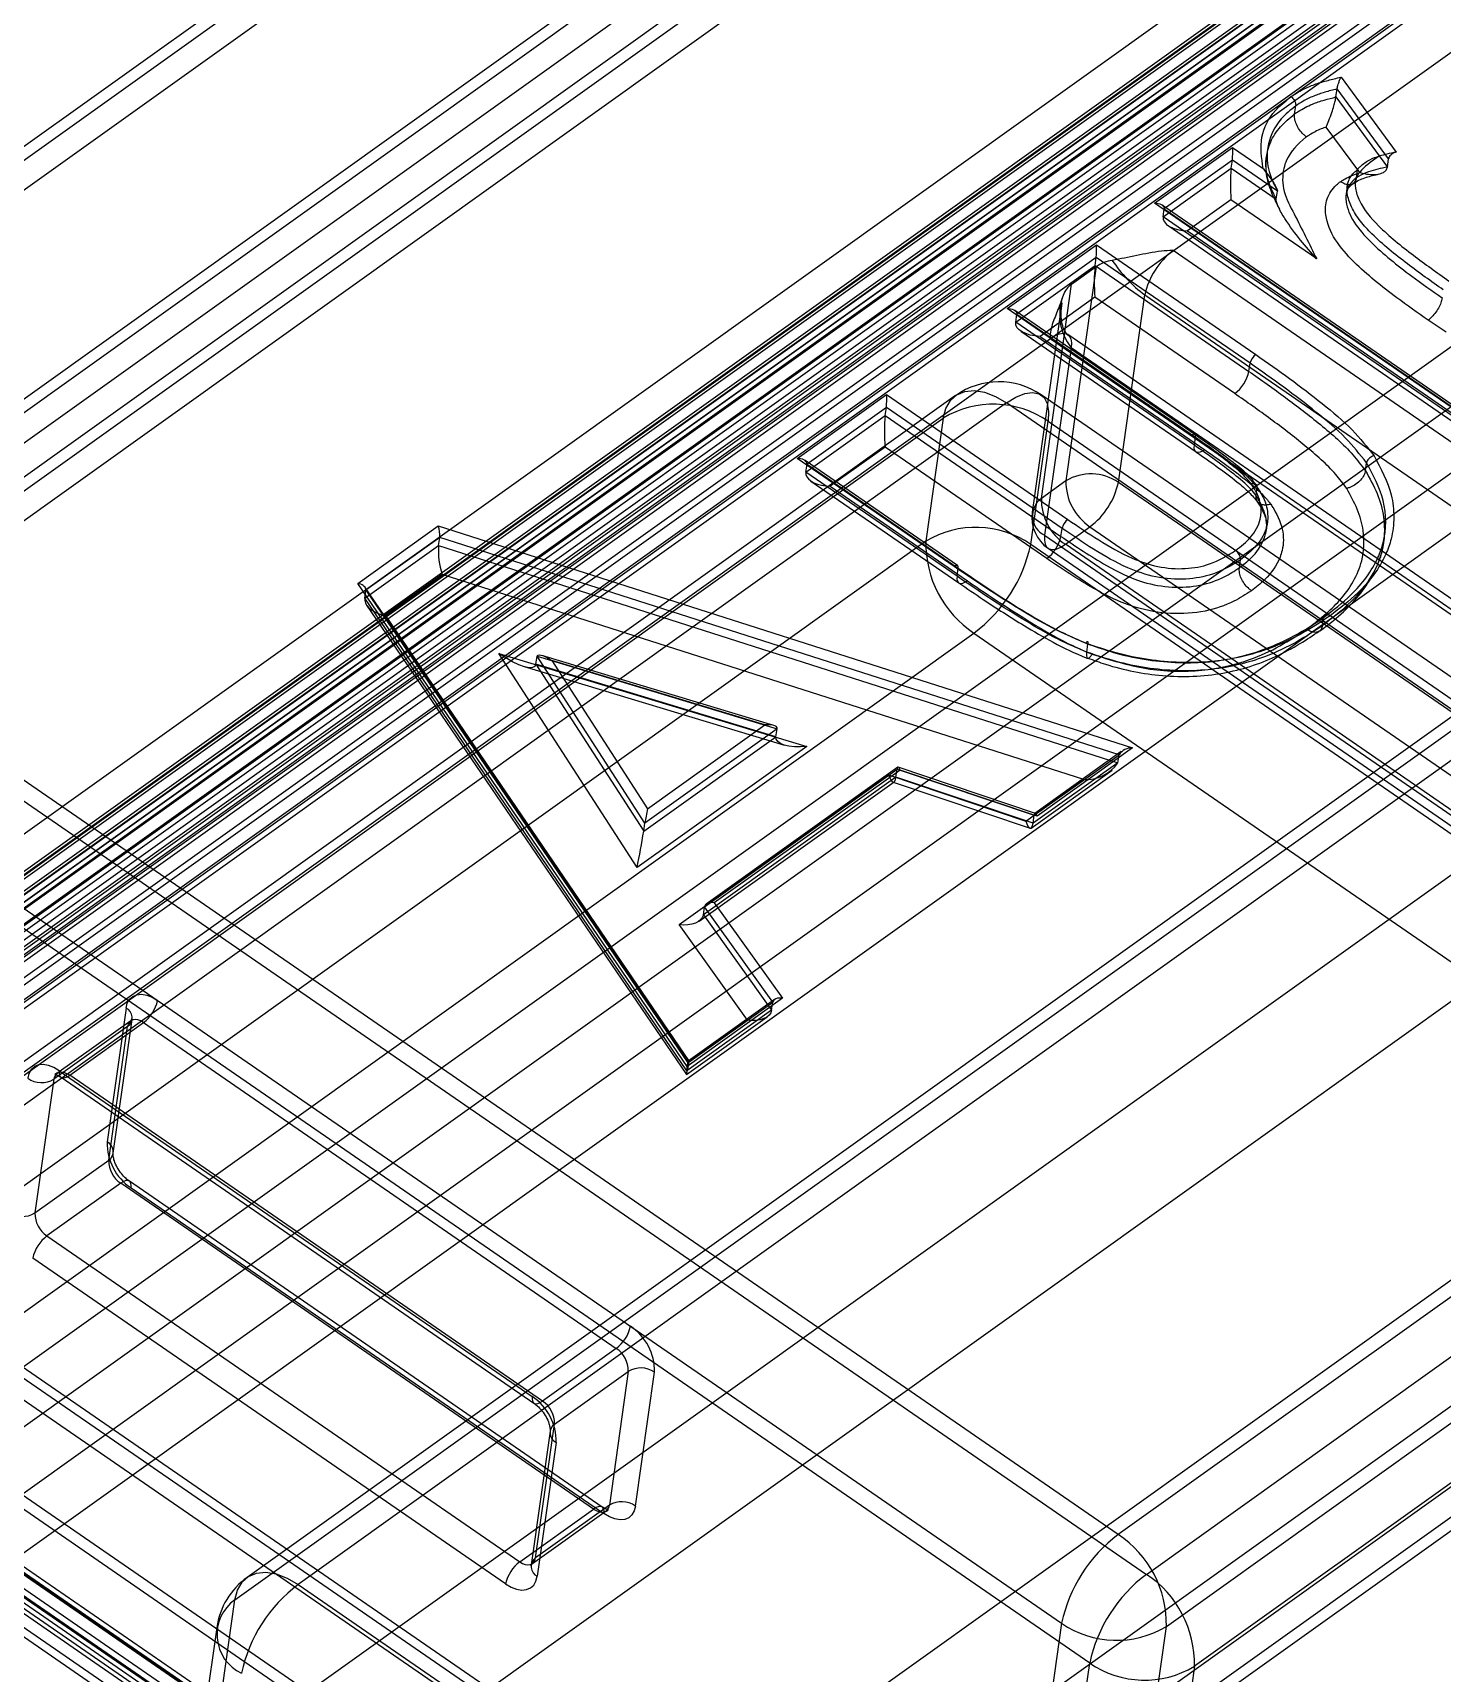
# Model space of a CAD drawing. Header units: inches. Extents: x -1.33 to 1.18, y -0.89 to 1.54.
# Drawn here: x -0.949 to -0.206, y -0.167 to 0.698 of the extents above; entities that cross this region are included whole.
import ezdxf

# ---------------------------------------------------------------- set-up
doc = ezdxf.new("R2010")
doc.units = ezdxf.units.IN
doc.header["$MEASUREMENT"] = 0

msp = doc.modelspace()

# ---------------------------------------------------------------- linework, layer by layer
at = {"color": 7, "linetype": 'Continuous', "lineweight": 25}
for p, q in [((0.29364, 1.52978), (-1.2105, 0.45501)), ((0.32052, 1.526), (-1.18362, 0.45123)), ((-1.21697, 0.4432), (0.28717, 1.51797)), ((0.29248, 1.3958), (-1.10792, 0.39515)), ((-1.08104, 0.39136), (0.31937, 1.39201)), ((0.28602, 1.38398), (-1.11439, 0.38333)), ((0.2959, 1.35705), (-1.07857, 0.37493)), ((0.32278, 1.35326), (-1.05169, 0.37114)), ((-1.08504, 0.36311), (0.28944, 1.34523)), ((0.23125, 1.12251), (-1.27289, 0.04774)), ((0.25748, 1.11926), (-1.11699, 0.13714)), ((0.25293, 1.10782), (-1.21499, 0.05905)), ((-1.2166, 0.0561), (0.25132, 1.10487)), ((0.25965, 1.10687), (-1.20827, 0.0581)), ((-1.19816, 0.05297), (0.26716, 1.09988)), ((-1.15433, 0.10086), (0.24607, 1.10151)), ((0.24146, 1.09372), (-1.2887, 0.00048)), ((0.2549, 1.09182), (-1.27526, -0.00142)), ((-1.29193, -0.00543), (0.23823, 1.08781)), ((0.21183, 1.08713), (-1.18858, 0.08648)), ((0.21345, 1.09009), (-1.18696, 0.08944)), ((-1.18173, 0.08936), (0.21868, 1.09001)), ((-1.1608, 0.08905), (0.23961, 1.08969)), ((0.24057, 1.07777), (-1.25061, 0.01226)), ((-1.2415, 0.00923), (0.24968, 1.07473)), ((-1.23988, 0.01218), (0.25129, 1.07769)), ((0.25405, 1.07387), (-1.17237, 0.05475)), ((-1.23827, 0.01677), (0.22965, 1.06554)), ((0.24632, 1.06956), (-1.2216, 0.02079)), ((0.26215, 1.06867), (-1.15908, 0.05326)), ((0.27559, 1.06678), (-1.14564, 0.05136)), ((-1.09164, 0.08867), (0.28284, 1.07079)), ((-1.22483, 0.01488), (0.24309, 1.06365)), ((-1.16232, 0.04735), (0.25892, 1.06276)), ((0.25692, 1.04864), (-1.16431, 0.03322)), ((-1.15164, 0.00899), (0.2696, 1.02441)), ((-0.36178, -0.11485), (1.14236, 0.95992)), ((1.16771, 0.91146), (-0.33643, -0.16331)), ((1.0238, 0.9068), (-0.37661, -0.09385)), ((-0.35125, -0.14231), (1.04916, 0.85834)), ((0.20028, 0.81946), (-1.32988, -0.27378)), ((-1.21132, -0.22066), (0.2151, 0.79846)), ((-1.29156, -0.31298), (0.21267, 0.76173)), ((0.22749, 0.74073), (-1.173, -0.25986)), ((-0.25911, 0.67497), (-0.23, 0.63538)), ((-0.2618, 0.66448), (-0.2612, 0.66871)), ((-0.23403, 0.63176), (-0.2612, 0.66871)), ((-0.28362, 0.65556), (-0.28303, 0.6598)), ((-0.2618, 0.66448), (-0.23463, 0.62752)), ((-0.24919, 0.62458), (-0.26687, 0.64863)), ((-0.35747, 0.60851), (-0.31638, 0.63787)), ((-0.31638, 0.63787), (-0.30014, 0.62669)), ((-0.2978, 0.63748), (-0.2984, 0.63324)), ((-0.23463, 0.62752), (-0.23403, 0.63176)), ((-0.35294, 0.60128), (-0.31703, 0.62694)), ((-0.31643, 0.63117), (-0.35234, 0.60552)), ((-0.31703, 0.62694), (-0.31643, 0.63117)), ((-0.31703, 0.62694), (-0.29327, 0.61057)), ((-0.29268, 0.61481), (-0.31643, 0.63117)), ((-0.25098, 0.62186), (-0.25038, 0.62609)), ((-0.24777, 0.62891), (-0.24797, 0.62874)), ((-0.29327, 0.61057), (-0.29268, 0.61481)), ((-0.25585, 0.61753), (-0.25645, 0.61329)), ((-0.15856, 0.4715), (-0.35747, 0.60851)), ((-0.15896, 0.47346), (-0.3534, 0.60739)), ((-0.31718, 0.61019), (-0.34012, 0.5938)), ((-0.27193, 0.57902), (-0.31718, 0.61019)), ((-0.35294, 0.60128), (-0.35234, 0.60552)), ((-0.1599, 0.46831), (-0.35294, 0.60128)), ((-0.35234, 0.60552), (-0.1593, 0.47255)), ((-0.35029, 0.5966), (-0.16075, 0.46605)), ((-0.34012, 0.5938), (-0.16175, 0.47094)), ((0.14932, 0.58772), (-0.83621, -0.11641)), ((0.1762, 0.58393), (-0.80933, -0.12019)), ((-0.43527, 0.55292), (-0.38819, 0.58656)), ((-0.38825, 0.57986), (-0.43014, 0.54993)), ((-0.38885, 0.57562), (-0.38825, 0.57986)), ((-0.30713, 0.52398), (-0.38825, 0.57986)), ((-0.38819, 0.58656), (-0.30413, 0.52866)), ((0.38023, 0.082), (-0.34765, 0.58341)), ((-0.84267, -0.12822), (0.14286, 0.5759)), ((-0.43074, 0.54569), (-0.38885, 0.57562)), ((-0.38826, 0.57499), (-0.40424, 0.462)), ((-0.40123, 0.56572), (-0.38826, 0.57499)), ((-0.38885, 0.57562), (-0.30773, 0.51975)), ((-0.41721, 0.45273), (-0.40123, 0.56572)), ((-0.40639, 0.55593), (-0.42202, 0.44538)), ((-0.38899, 0.55887), (-0.41792, 0.5382)), ((-0.31521, 0.50805), (-0.38899, 0.55887)), ((-0.3766, 0.46115), (-0.36262, 0.56002)), ((-0.36262, 0.56002), (0.36526, 0.05861)), ((-0.33809, 0.48598), (-0.43527, 0.55292)), ((-0.33626, 0.4864), (-0.4312, 0.5518)), ((-0.43074, 0.54569), (-0.43014, 0.54993)), ((-0.3365, 0.48077), (-0.43074, 0.54569)), ((-0.43014, 0.54993), (-0.3359, 0.48501)), ((-0.20359, 0.54035), (-0.21316, 0.54674)), ((-0.42809, 0.54101), (-0.33559, 0.47729)), ((-0.41792, 0.5382), (-0.33098, 0.47832)), ((-0.41249, 0.53708), (0.31539, 0.03567)), ((0.32456, 0.03776), (-0.40332, 0.53917)), ((-0.40152, 0.53222), (-0.4155, 0.43336)), ((0.32636, 0.03082), (-0.40152, 0.53222)), ((-0.30773, 0.51975), (-0.30713, 0.52398)), ((-0.46249, 0.50692), (-1.16273, 0.00662)), ((-0.43561, 0.50313), (-1.13585, 0.00284)), ((-0.54599, 0.47381), (-0.49891, 0.50745)), ((-0.49891, 0.50745), (-0.40332, 0.4416)), ((0.01345, 0.1938), (-0.43561, 0.50313)), ((0.03179, 0.19797), (-0.41727, 0.50731)), ((-1.16919, -0.00519), (-0.46895, 0.4951)), ((-0.54146, 0.46658), (-0.49957, 0.49651)), ((-0.49897, 0.50075), (-0.54086, 0.47081)), ((-0.49957, 0.49651), (-0.49897, 0.50075)), ((-0.49957, 0.49651), (-0.40691, 0.43269)), ((-0.40631, 0.43693), (-0.49897, 0.50075)), ((-0.46895, 0.4951), (-0.47814, 0.43013)), ((-0.42285, 0.42845), (-0.41367, 0.49341)), ((-0.41367, 0.49341), (0.03539, 0.18408)), ((0.13087, 0.49116), (-0.85466, -0.21296)), ((-0.3365, 0.48077), (-0.3359, 0.48501)), ((-0.49971, 0.47976), (-0.52864, 0.45909)), ((-0.41439, 0.42099), (-0.49971, 0.47976)), ((-0.46329, 0.41685), (-0.54599, 0.47381)), ((-0.46146, 0.41727), (-0.54192, 0.47269)), ((-0.54146, 0.46658), (-0.54086, 0.47081)), ((-0.54086, 0.47081), (-0.46111, 0.41589)), ((-0.24624, 0.46729), (-0.24564, 0.47153)), ((-0.46171, 0.41165), (-0.54146, 0.46658)), ((-0.53881, 0.4619), (-0.46082, 0.40818)), ((-0.52864, 0.45909), (-0.45627, 0.40925)), ((-0.40424, 0.462), (-0.41721, 0.45273)), ((0.35128, -0.04025), (-0.3766, 0.46115)), ((-0.30379, 0.4598), (-0.30413, 0.46022)), ((-1.18362, 0.45123), (-0.36178, -0.11485)), ((-0.30389, 0.45424), (-0.30329, 0.45848)), ((-0.8293, -0.26143), (0.15623, 0.44269)), ((-0.7779, 0.40791), (-0.73545, 0.43823)), ((-0.73545, 0.43823), (-0.36907, 0.32109)), ((-0.4155, 0.43336), (0.31238, -0.06805)), ((-0.40691, 0.43269), (-0.40631, 0.43693)), ((-0.40453, 0.4285), (-0.39156, 0.43777)), ((-0.39156, 0.43777), (0.33632, -0.06364)), ((-0.29856, 0.43575), (-0.29796, 0.43998)), ((-0.2366, 0.42983), (-0.23601, 0.43406)), ((-0.47814, 0.43013), (-1.17838, -0.07016)), ((-0.77421, 0.40007), (-0.73526, 0.4279)), ((-0.73467, 0.43214), (-0.77361, 0.40431)), ((-0.73526, 0.4279), (-0.73467, 0.43214)), ((-0.73526, 0.4279), (-0.37684, 0.3133)), ((-0.37624, 0.31754), (-0.73467, 0.43214)), ((0.0262, 0.11911), (-0.42285, 0.42845)), ((-0.4137, 0.42641), (0.31418, -0.07499)), ((0.32335, -0.07291), (-0.40453, 0.4285)), ((-0.46171, 0.41165), (-0.46111, 0.41589)), ((-0.31275, 0.41613), (-0.31215, 0.42036)), ((-0.60417, 0.15309), (-0.7779, 0.40791)), ((-0.7333, 0.41266), (-0.7635, 0.39108)), ((-0.39479, 0.30442), (-0.7333, 0.41266)), ((-0.39171, -0.16163), (-1.21355, 0.40445)), ((-0.77421, 0.40007), (-0.77361, 0.40431)), ((-0.60426, 0.1508), (-0.77421, 0.40007)), ((-0.60358, 0.15581), (-0.77401, 0.40579)), ((-0.77361, 0.40431), (-0.60366, 0.15504)), ((-0.37661, -0.09385), (-1.08104, 0.39136)), ((-0.77321, 0.39638), (-0.60446, 0.14887)), ((-0.7635, 0.39108), (-0.60299, 0.15566)), ((-0.26887, 0.3857), (-0.26827, 0.38994)), ((-1.15303, -0.11863), (-0.45278, 0.38167)), ((-0.45278, 0.38167), (-0.00373, 0.07233)), ((-0.39327, 0.37166), (-0.39268, 0.3759)), ((-0.63054, 0.25796), (-0.70341, 0.37091)), ((-0.70341, 0.37091), (-0.54103, 0.32191)), ((-0.69018, 0.364), (-0.55275, 0.32253)), ((-0.68386, 0.3652), (-0.68326, 0.36944)), ((-0.68386, 0.3652), (-0.62703, 0.27711)), ((-0.55723, 0.32699), (-0.68386, 0.3652)), ((-0.62643, 0.28135), (-0.68326, 0.36944)), ((-0.68326, 0.36944), (-0.55663, 0.33122)), ((-0.55842, 0.33301), (-0.68073, 0.36991)), ((-0.67544, 0.36715), (-0.62503, 0.28901)), ((-0.56311, 0.33325), (-0.67544, 0.36715)), ((-1.11097, 0.34458), (-0.40654, -0.14063)), ((-0.55663, 0.33122), (-0.62643, 0.28135)), ((-0.62503, 0.28901), (-0.56311, 0.33325)), ((-0.55723, 0.32699), (-0.55663, 0.33122)), ((-0.54103, 0.32191), (-0.63054, 0.25796)), ((-0.62703, 0.27711), (-0.55723, 0.32699)), ((-0.36907, 0.32109), (-0.41945, 0.28509)), ((-0.37684, 0.3133), (-0.42159, 0.28133)), ((-0.42099, 0.28556), (-0.37624, 0.31754)), ((-0.37503, 0.31913), (-0.42061, 0.28656)), ((-0.37684, 0.3133), (-0.37624, 0.31754)), ((-0.60832, 0.22789), (-0.49778, 0.30688)), ((-0.5978, 0.22966), (-0.49487, 0.30321)), ((-0.49392, 0.30569), (-0.59552, 0.23309)), ((-0.59492, 0.23733), (-0.49332, 0.30993)), ((-0.49294, 0.31092), (-0.594, 0.2387)), ((-0.49177, 0.30945), (-0.58979, 0.23941)), ((-0.49778, 0.30688), (-0.42545, 0.28252)), ((-0.49548, 0.30312), (-0.42315, 0.27876)), ((-0.49392, 0.30569), (-0.49332, 0.30993)), ((-0.42159, 0.28133), (-0.49392, 0.30569)), ((-0.49332, 0.30993), (-0.42099, 0.28556)), ((-0.42036, 0.28659), (-0.49269, 0.31095)), ((-0.41945, 0.28509), (-0.49177, 0.30945)), ((-0.42545, 0.28252), (-0.39479, 0.30442)), ((-0.42254, 0.27885), (-0.37989, 0.30932)), ((-0.42159, 0.28133), (-0.42099, 0.28556)), ((-0.62703, 0.27711), (-0.62643, 0.28135)), ((-0.59552, 0.23309), (-0.59492, 0.23733)), ((-0.55892, 0.18701), (-0.59492, 0.23733)), ((-0.58979, 0.23941), (-0.55379, 0.18909)), ((-0.57233, 0.17757), (-0.60832, 0.22789)), ((-0.59552, 0.23309), (-0.55952, 0.18277)), ((-0.68679, -0.3065), (0.01345, 0.1938)), ((-0.90017, 0.18389), (-0.91016, 0.11327)), ((-0.55952, 0.18277), (-0.60426, 0.1508)), ((-0.55379, 0.18909), (-0.60417, 0.15309)), ((-0.60366, 0.15504), (-0.55892, 0.18701)), ((-0.558, 0.18838), (-0.60359, 0.15581)), ((-0.55952, 0.18277), (-0.55892, 0.18701)), ((-0.89931, 0.1742), (-0.93822, 0.1464)), ((-0.8977, 0.17715), (-0.9366, 0.14936)), ((-0.92988, 0.14841), (-0.89098, 0.17621)), ((-0.9093, 0.10358), (-0.89931, 0.1742)), ((-0.90689, 0.10726), (-0.89691, 0.17788)), ((-0.89098, 0.17621), (-0.64149, 0.00436)), ((-0.60445, 0.14887), (-0.5618, 0.17934)), ((-0.60299, 0.15566), (-0.57233, 0.17757)), ((-0.93536, 0.15084), (-0.68588, -0.02101)), ((-0.93446, 0.14737), (-0.68498, -0.02448)), ((-0.68039, -0.02343), (-0.92988, 0.14841)), ((-0.60426, 0.1508), (-0.60366, 0.15504)), ((-0.93822, 0.1464), (-0.9482, 0.07579)), ((0.03881, 0.14533), (-0.66144, -0.35497)), ((-1.11358, 0.09839), (-0.43849, -0.3666)), ((-0.9482, 0.07579), (-0.9093, 0.10358)), ((-0.41656, -0.37632), (-1.09164, 0.08867)), ((-0.90296, 0.09147), (-0.94186, 0.06367)), ((-0.65348, -0.08038), (-0.90296, 0.09147)), ((-0.64889, -0.07934), (-0.89838, 0.09251)), ((-0.89748, 0.08904), (-0.64799, -0.08281)), ((-1.10997, 0.0845), (-0.43489, -0.38049)), ((-0.67063, -0.41993), (0.02962, 0.08036)), ((-0.00373, 0.07233), (-0.70397, -0.42796)), ((-0.44648, -0.4231), (-1.15092, 0.06211)), ((-0.94186, 0.06367), (-0.69238, -0.10818)), ((-0.67709, -0.43175), (0.02315, 0.06855)), ((-0.42039, -0.48281), (-1.19816, 0.05297)), ((-0.69986, -0.11987), (-0.94934, 0.05198)), ((-1.20741, 0.04842), (-0.4267, -0.48938)), ((-1.14564, 0.05136), (-0.41776, -0.45005)), ((-0.43418, -0.50108), (-1.21489, 0.03672)), ((-0.43256, -0.47022), (-1.17682, 0.04247)), ((-1.17067, 0.03537), (-0.43692, -0.47008)), ((-0.43273, -0.47343), (-1.16061, 0.02797)), ((-0.47115, -0.4656), (-1.17558, 0.01961)), ((-1.18174, 0.00899), (-0.47731, -0.47622)), ((-1.16261, 0.01385), (-0.43473, -0.48756)), ((-0.42375, -0.49242), (-1.15164, 0.00899)), ((-1.16081, 0.0069), (-0.43292, -0.4945)), ((-1.13585, 0.00284), (-0.68679, -0.3065)), ((-0.64149, 0.00436), (-0.68039, -0.02343)), ((-0.67405, -0.03555), (-0.63515, -0.00775)), ((-0.63515, -0.00775), (-0.64514, -0.07837)), ((-0.63132, -0.07879), (-0.62133, -0.00818)), ((-0.67646, -0.03923), (-0.68645, -0.10984)), ((-0.68404, -0.10617), (-0.67405, -0.03555)), ((-0.6732, -0.04524), (-0.68319, -0.11585)), ((-0.69238, -0.10818), (-0.65348, -0.08038)), ((-0.68566, -0.10912), (-0.64676, -0.08133)), ((-0.64514, -0.07837), (-0.68404, -0.10617)), ((-0.80933, -0.12019), (-0.28103, -0.48412)), ((-0.85466, -0.21296), (-0.84267, -0.12822)), ((-0.8523, -0.14293), (-0.86429, -0.22767)), ((-0.40654, -0.14063), (-0.44648, -0.4231)), ((-0.3912, -0.42478), (-0.35125, -0.14231)), ((-0.44764, -0.55709), (-0.39171, -0.16163)), ((-0.33643, -0.16331), (-0.39235, -0.55877))]:
    msp.add_line(p, q, dxfattribs=at)
at = {"color": 7, "linetype": 'Continuous', "lineweight": 25, "flags": 128}
for points in [[(-0.35747, 0.60851), (-0.35652, 0.60844), (-0.35561, 0.60828), (-0.35476, 0.60805), (-0.35401, 0.60774), (-0.35338, 0.60737), (-0.35288, 0.60695), (-0.35254, 0.60649), (-0.35236, 0.60601), (-0.35234, 0.60552)], [(-0.35294, 0.60128), (-0.35287, 0.59989), (-0.35227, 0.59855), (-0.35117, 0.59729), (-0.3496, 0.59616), (-0.34763, 0.59522), (-0.34533, 0.5945), (-0.3428, 0.59401), (-0.34012, 0.5938)], [(-0.43527, 0.55292), (-0.43432, 0.55285), (-0.43341, 0.55269), (-0.43256, 0.55246), (-0.43181, 0.55215), (-0.43118, 0.55178), (-0.43068, 0.55136), (-0.43034, 0.5509), (-0.43016, 0.55042), (-0.43014, 0.54993)], [(-0.41792, 0.5382), (-0.4206, 0.53842), (-0.42313, 0.5389), (-0.42543, 0.53963), (-0.4274, 0.54057), (-0.42897, 0.54169), (-0.43007, 0.54295), (-0.43067, 0.5443), (-0.43074, 0.54569)], [(-0.41249, 0.53708), (-0.41, 0.53862), (-0.40768, 0.53955), (-0.40562, 0.53985), (-0.40391, 0.5395), (-0.4026, 0.53851), (-0.40174, 0.53692), (-0.40138, 0.5348), (-0.40152, 0.53222)], [(-0.46895, 0.4951), (-0.46761, 0.50023), (-0.46519, 0.50437), (-0.46178, 0.50739), (-0.45753, 0.50915), (-0.45258, 0.5096), (-0.44714, 0.50872), (-0.44141, 0.50653), (-0.43561, 0.50313)], [(-0.43561, 0.50313), (-0.43062, 0.5062), (-0.42598, 0.50807), (-0.42187, 0.50867), (-0.41844, 0.50796), (-0.41582, 0.50598), (-0.41411, 0.50281), (-0.41338, 0.49857), (-0.41367, 0.49341)], [(-0.3359, 0.48501), (-0.33587, 0.48552), (-0.33594, 0.48595), (-0.33611, 0.48627), (-0.33638, 0.48646), (-0.33672, 0.48653), (-0.33713, 0.48648), (-0.33759, 0.48629), (-0.33809, 0.48598)], [(-0.33098, 0.47832), (-0.33223, 0.47756), (-0.3334, 0.47709), (-0.33443, 0.47695), (-0.33529, 0.47713), (-0.33595, 0.47763), (-0.33638, 0.47842), (-0.33657, 0.47948), (-0.3365, 0.48077)], [(-0.54086, 0.47081), (-0.54087, 0.47131), (-0.54106, 0.47179), (-0.5414, 0.47225), (-0.5419, 0.47267), (-0.54253, 0.47304), (-0.54328, 0.47334), (-0.54412, 0.47358), (-0.54503, 0.47374), (-0.54599, 0.47381)], [(-0.54146, 0.46658), (-0.54142, 0.46534), (-0.54097, 0.46414), (-0.54011, 0.46299), (-0.53887, 0.46194), (-0.53729, 0.46102), (-0.53541, 0.46025), (-0.5333, 0.45966), (-0.53102, 0.45927), (-0.52864, 0.45909)], [(-0.4155, 0.43336), (-0.41564, 0.43078), (-0.41528, 0.42866), (-0.41443, 0.42707), (-0.41312, 0.42609), (-0.4114, 0.42573), (-0.40934, 0.42603), (-0.40702, 0.42696), (-0.40453, 0.4285)], [(-0.46111, 0.41589), (-0.46108, 0.4164), (-0.46115, 0.41682), (-0.46132, 0.41714), (-0.46158, 0.41733), (-0.46192, 0.4174), (-0.46233, 0.41734), (-0.46279, 0.41715), (-0.46329, 0.41685)], [(-0.77361, 0.40431), (-0.77361, 0.40481), (-0.77376, 0.40532), (-0.77404, 0.40582), (-0.77445, 0.40631), (-0.77498, 0.40675), (-0.77561, 0.40714), (-0.77632, 0.40747), (-0.77709, 0.40773), (-0.7779, 0.40791)], [(-0.46171, 0.41165), (-0.46178, 0.41036), (-0.4616, 0.4093), (-0.46118, 0.40851), (-0.46053, 0.40802), (-0.45968, 0.40785), (-0.45866, 0.408), (-0.45751, 0.40848), (-0.45627, 0.40925)], [(-0.77421, 0.40007), (-0.77421, 0.39882), (-0.77385, 0.39754), (-0.77314, 0.39628), (-0.77211, 0.39508), (-0.77079, 0.39397), (-0.76922, 0.39299), (-0.76744, 0.39217), (-0.76552, 0.39152), (-0.7635, 0.39108)], [(-0.68386, 0.3652), (-0.68441, 0.36407), (-0.68565, 0.36347), (-0.68754, 0.36343), (-0.69, 0.36395), (-0.69293, 0.365), (-0.69623, 0.36656), (-0.69977, 0.36855), (-0.70341, 0.37091)], [(-0.68326, 0.36944), (-0.68308, 0.36985), (-0.68268, 0.37009), (-0.68207, 0.37016), (-0.68127, 0.37006), (-0.6803, 0.36977), (-0.6792, 0.36933), (-0.678, 0.36873), (-0.67673, 0.36799), (-0.67544, 0.36715)], [(-0.55663, 0.33122), (-0.55668, 0.33176), (-0.557, 0.33225), (-0.55756, 0.33266), (-0.55836, 0.33299), (-0.55935, 0.33322), (-0.5605, 0.33334), (-0.56177, 0.33336), (-0.56311, 0.33325)], [(-0.54103, 0.32191), (-0.54437, 0.32166), (-0.54754, 0.32169), (-0.55042, 0.322), (-0.5529, 0.32258), (-0.55488, 0.3234), (-0.5563, 0.32444), (-0.55709, 0.32565), (-0.55723, 0.32699)], [(-0.49778, 0.30688), (-0.4972, 0.30541), (-0.49661, 0.30426), (-0.49602, 0.30348), (-0.49546, 0.30311), (-0.49495, 0.30316), (-0.49452, 0.30361), (-0.49417, 0.30447), (-0.49392, 0.30569)], [(-0.49177, 0.30945), (-0.492, 0.31004), (-0.49224, 0.3105), (-0.49248, 0.31081), (-0.4927, 0.31096), (-0.4929, 0.31094), (-0.49308, 0.31075), (-0.49322, 0.31041), (-0.49332, 0.30993)], [(-0.41945, 0.28509), (-0.41968, 0.28568), (-0.41991, 0.28614), (-0.42015, 0.28645), (-0.42037, 0.28659), (-0.42057, 0.28658), (-0.42075, 0.28639), (-0.42089, 0.28605), (-0.42099, 0.28556)], [(-0.42545, 0.28252), (-0.42487, 0.28104), (-0.42428, 0.2799), (-0.42369, 0.27912), (-0.42313, 0.27875), (-0.42263, 0.27879), (-0.42219, 0.27925), (-0.42184, 0.28011), (-0.42159, 0.28133)], [(-0.58979, 0.23941), (-0.59072, 0.2395), (-0.59163, 0.23948), (-0.59248, 0.23935), (-0.59325, 0.23911), (-0.5939, 0.23877), (-0.5944, 0.23835), (-0.59475, 0.23787), (-0.59492, 0.23733)], [(-0.59552, 0.23309), (-0.59594, 0.23175), (-0.5968, 0.23053), (-0.59806, 0.22948), (-0.59968, 0.22864), (-0.60159, 0.22805), (-0.60373, 0.22771), (-0.606, 0.22766), (-0.60832, 0.22789)], [(-0.90017, 0.18389), (-0.8995, 0.18645), (-0.89829, 0.18852), (-0.89659, 0.19003), (-0.89446, 0.19091), (-0.89199, 0.19114), (-0.88926, 0.19069), (-0.8864, 0.1896), (-0.8835, 0.1879)], [(-0.55952, 0.18277), (-0.55994, 0.18143), (-0.5608, 0.18021), (-0.56206, 0.17916), (-0.56368, 0.17832), (-0.5656, 0.17773), (-0.56773, 0.1774), (-0.57, 0.17734), (-0.57233, 0.17757)], [(-0.55379, 0.18909), (-0.55472, 0.18918), (-0.55563, 0.18916), (-0.55649, 0.18903), (-0.55725, 0.18879), (-0.5579, 0.18845), (-0.5584, 0.18803), (-0.55875, 0.18755), (-0.55892, 0.18701)], [(-0.89098, 0.17621), (-0.89243, 0.17706), (-0.89386, 0.1776), (-0.89522, 0.17782), (-0.89646, 0.17771), (-0.89752, 0.17727), (-0.89837, 0.17652), (-0.89898, 0.17548), (-0.89931, 0.1742)], [(-0.60366, 0.15504), (-0.6036, 0.1555), (-0.60358, 0.15576), (-0.60359, 0.1558), (-0.60365, 0.15564), (-0.60373, 0.15527), (-0.60385, 0.1547), (-0.604, 0.15397), (-0.60417, 0.15309)], [(-0.93536, 0.15084), (-0.93826, 0.15254), (-0.94113, 0.15363), (-0.94385, 0.15408), (-0.94633, 0.15385), (-0.94845, 0.15297), (-0.95015, 0.15146), (-0.95136, 0.14939), (-0.95204, 0.14683)], [(-0.92988, 0.14841), (-0.93133, 0.14926), (-0.93276, 0.14981), (-0.93412, 0.15003), (-0.93536, 0.14992), (-0.93642, 0.14948), (-0.93727, 0.14872), (-0.93788, 0.14768), (-0.93822, 0.1464)], [(-0.93536, 0.15084), (-0.93543, 0.14955), (-0.93525, 0.14849), (-0.93483, 0.1477), (-0.93417, 0.1472), (-0.93331, 0.14703), (-0.93228, 0.14718), (-0.93112, 0.14764), (-0.92988, 0.14841)], [(-0.60426, 0.1508), (-0.60441, 0.14965), (-0.60447, 0.14901), (-0.60443, 0.14889), (-0.6043, 0.1493), (-0.60408, 0.15023), (-0.60378, 0.15163), (-0.60341, 0.15347), (-0.60299, 0.15566)], [(-0.89748, 0.08904), (-0.89741, 0.09033), (-0.89759, 0.09139), (-0.89802, 0.09218), (-0.89867, 0.09267), (-0.89953, 0.09285), (-0.90056, 0.0927), (-0.90172, 0.09223), (-0.90296, 0.09147)], [(-0.68588, -0.02101), (-0.68595, -0.02229), (-0.68577, -0.02335), (-0.68534, -0.02415), (-0.68468, -0.02464), (-0.68383, -0.02482), (-0.6828, -0.02467), (-0.68164, -0.0242), (-0.68039, -0.02343)], [(-0.65348, -0.08038), (-0.65203, -0.08123), (-0.65059, -0.08178), (-0.64923, -0.082), (-0.648, -0.08188), (-0.64693, -0.08144), (-0.64608, -0.08069), (-0.64548, -0.07965), (-0.64514, -0.07837)], [(-0.64799, -0.08281), (-0.64792, -0.08152), (-0.6481, -0.08046), (-0.64853, -0.07967), (-0.64918, -0.07917), (-0.65004, -0.079), (-0.65107, -0.07914), (-0.65223, -0.07961), (-0.65348, -0.08038)], [(-0.63132, -0.07879), (-0.63199, -0.08135), (-0.6332, -0.08343), (-0.6349, -0.08494), (-0.63703, -0.08582), (-0.6395, -0.08604), (-0.64222, -0.0856), (-0.64509, -0.08451), (-0.64799, -0.08281)], [(-0.69238, -0.10818), (-0.69093, -0.10903), (-0.68949, -0.10957), (-0.68813, -0.10979), (-0.6869, -0.10968), (-0.68583, -0.10924), (-0.68498, -0.10849), (-0.68438, -0.10745), (-0.68404, -0.10617)], [(-0.84267, -0.12822), (-0.84133, -0.1231), (-0.83891, -0.11895), (-0.83551, -0.11594), (-0.83125, -0.11417), (-0.82631, -0.11372), (-0.82086, -0.11461), (-0.81513, -0.11679), (-0.80933, -0.12019)], [(-0.69986, -0.11987), (-0.69696, -0.12157), (-0.69409, -0.12266), (-0.69137, -0.12311), (-0.6889, -0.12288), (-0.68677, -0.122), (-0.68507, -0.12049), (-0.68386, -0.11842), (-0.68319, -0.11585)]]:
    msp.add_lwpolyline(points, dxfattribs=at)
at = {"color": 7, "linetype": 'Continuous', "lineweight": 25}
for centre, radius, start, end in [((-0.3508, 0.63482), 0.03455, 353.94329, 5.07007), ((-0.23113, 0.61782), 0.08638, 173.94329, 185.07007), ((-0.42261, 0.58351), 0.03455, 353.94329, 5.07007), ((-0.32394, 0.55175), 0.03955, 126.83596, 167.93825), ((-0.30181, 0.5665), 0.08752, 174.01563, 184.99772), ((-0.377, 0.55849), 0.01997, 98.09045, 124.31614), ((-0.31607, 0.62111), 0.0768, 213.90844, 232.69613), ((-0.3948, 0.55617), 0.01151, 123.9519, 161.97083), ((-0.3789, 0.54978), 0.02864, 159.66156, 217.81228), ((-0.29942, 0.52233), 0.00789, 126.70636, 167.9215), ((-0.32707, 0.52388), 0.01978, 306.83917, 347.93867), ((-0.4396, 0.47488), 0.03937, 55.43862, 125.54433), ((-0.53371, 0.5044), 0.03493, 354.00417, 5.00919), ((-0.44262, 0.45125), 0.05115, 55.52131, 120.97989), ((-0.41252, 0.48739), 0.08752, 174.01563, 184.99772), ((-0.37591, 0.46139), 0.02834, 178.76366, 236.47056), ((-0.39108, 0.44007), 0.02558, 55.52131, 120.97989), ((-0.41527, 0.46942), 0.03955, 306.83596, 347.93825), ((-0.41069, 0.44354), 0.01126, 125.33438, 244.73931), ((-0.38888, 0.45212), 0.02834, 178.76366, 236.47056), ((-0.40253, 0.44262), 0.01969, 171.95058, 235.43862), ((-0.39853, 0.43525), 0.00795, 126.95515, 167.8227), ((-0.74934, 0.43334), 0.01473, 355.30034, 19.39496), ((-0.45181, 0.38628), 0.05115, 55.52131, 120.97989), ((-0.42625, 0.43682), 0.01978, 306.83929, 347.93855), ((-0.69844, 0.4249), 0.03694, 175.34276, 199.35255), ((-0.42148, 0.42891), 0.05667, 178.76366, 236.47056), ((-0.5002, 0.44497), 0.0791, 306.83596, 347.93825), ((-0.36942, 0.31276), 0.00833, 87.57587, 145.04758), ((-0.39375, 0.32489), 0.0205, 267.07623, 325.54722), ((-0.47955, 0.25839), 0.14867, 168.11372, 171.11591), ((-1.00051, 0.33566), 0.37804, 348.13901, 351.09063), ((-0.90257, 0.17879), 0.00563, 305.33912, 64.74269), ((-0.90284, 0.19203), 0.01978, 306.83923, 347.93866), ((-0.9448, 0.15737), 0.01279, 235.52305, 300.98216), ((-0.91256, 0.10818), 0.00563, 305.33912, 64.74269), ((-0.88183, 0.11266), 0.02833, 178.76411, 236.47343), ((-0.89514, 0.10328), 0.01417, 178.76411, 236.47343), ((-0.95478, 0.08675), 0.01279, 235.52305, 300.98216), ((-0.93404, 0.07548), 0.01417, 178.76411, 236.47343), ((-0.93001, 0.04784), 0.01978, 126.83923, 167.93866), ((-0.65335, 0.02019), 0.01978, 306.83923, 347.93866), ((-0.64966, -0.00756), 0.02833, 358.76411, 56.47343), ((-0.64932, -0.00745), 0.01417, 358.76411, 56.47343), ((-0.62857, -0.01872), 0.01279, 55.52305, 120.98216), ((-0.70153, -0.04463), 0.02833, 358.76411, 56.47343), ((-0.68822, -0.03524), 0.01417, 358.76411, 56.47343), ((-0.6708, -0.04014), 0.00563, 125.33912, 244.74269), ((-0.63856, -0.08933), 0.01279, 55.52305, 120.98216), ((-0.32918, -0.15716), 0.0791, 126.83923, 167.93866), ((-0.40791, -0.14109), 0.05667, 358.76411, 56.47343), ((-0.68052, -0.124), 0.01978, 126.83923, 167.93866), ((-0.68078, -0.11076), 0.00563, 125.33912, 244.74269), ((-0.81332, -0.14844), 0.03937, 125.54433, 171.95058), ((-0.76191, -0.1835), 0.0791, 126.83596, 167.93825), ((-0.31436, -0.17816), 0.0791, 126.83923, 167.93866), ((-0.39308, -0.16209), 0.05667, 358.76411, 56.47343), ((-0.82964, -0.1466), 0.02253, 125.33438, 244.73931), ((-0.37758, -0.09846), 0.05115, 235.52305, 300.98216), ((-0.36276, -0.11946), 0.05115, 235.52305, 300.98216)]:
    msp.add_arc(centre, radius, start, end, dxfattribs=at)
for points, knots in [([(-0.28555, 0.66466), (-0.28422, 0.66552), (-0.28107, 0.66755), (-0.27564, 0.67021), (-0.26923, 0.67242), (-0.26367, 0.67383), (-0.2603, 0.67467), (-0.25911, 0.67497)], [0, 0, 0, 0, 0.178688, 0.424676, 0.651106, 0.877252, 1, 1, 1, 1]), ([(-0.2612, 0.66871), (-0.26115, 0.669), (-0.26105, 0.66956), (-0.26074, 0.67072), (-0.26028, 0.67217), (-0.25971, 0.67367), (-0.2593, 0.67458), (-0.25912, 0.67495), (-0.25911, 0.67497)], [0, 0, 0, 0, 0.144983, 0.289343, 0.488894, 0.758545, 0.989287, 1, 1, 1, 1]), ([(-0.2612, 0.66871), (-0.26339, 0.66816), (-0.26765, 0.66709), (-0.27377, 0.66499), (-0.27884, 0.6625), (-0.28178, 0.6606), (-0.28303, 0.6598)], [0, 0, 0, 0, 0.27187, 0.525862, 0.798996, 1, 1, 1, 1]), ([(-0.30014, 0.62669), (-0.30099, 0.63231), (-0.30263, 0.6431), (-0.29582, 0.65622), (-0.28844, 0.66228), (-0.28555, 0.66466)], [0, 0, 0, 0, 0.398702, 0.764479, 1, 1, 1, 1]), ([(-0.28303, 0.6598), (-0.28575, 0.65758), (-0.29271, 0.65189), (-0.29888, 0.63926), (-0.2981, 0.62571), (-0.29403, 0.61753), (-0.29268, 0.61481)], [0, 0, 0, 0, 0.189199, 0.483797, 0.828558, 1, 1, 1, 1]), ([(-0.28555, 0.66466), (-0.28548, 0.66461), (-0.28526, 0.66446), (-0.28474, 0.664), (-0.28402, 0.66317), (-0.28337, 0.66201), (-0.28299, 0.66082), (-0.28301, 0.66014), (-0.28303, 0.6598)], [0, 0, 0, 0, 0.044906, 0.141951, 0.356628, 0.571138, 0.785567, 1, 1, 1, 1]), ([(-0.28362, 0.65556), (-0.28297, 0.65599), (-0.28003, 0.65789), (-0.27499, 0.66058), (-0.2681, 0.66289), (-0.26385, 0.66396), (-0.2618, 0.66448)], [0, 0, 0, 0, 0.106439, 0.473998, 0.745543, 1, 1, 1, 1]), ([(-0.26687, 0.64863), (-0.26686, 0.64866), (-0.26645, 0.64968), (-0.2655, 0.65202), (-0.26407, 0.65586), (-0.26293, 0.65947), (-0.26216, 0.66237), (-0.26192, 0.66377), (-0.2618, 0.66448)], [0, 0, 0, 0, 0.006697, 0.252144, 0.517483, 0.713981, 0.856685, 1, 1, 1, 1]), ([(-0.29327, 0.61057), (-0.29497, 0.61407), (-0.29895, 0.62229), (-0.29908, 0.63278), (-0.29602, 0.64197), (-0.29146, 0.64892), (-0.28624, 0.65335), (-0.28362, 0.65556)], [0, 0, 0, 0, 0.219375, 0.516226, 0.629096, 0.814215, 1, 1, 1, 1]), ([(-0.27732, 0.64341), (-0.27743, 0.64349), (-0.27797, 0.64387), (-0.27929, 0.64499), (-0.28114, 0.64713), (-0.28276, 0.65003), (-0.28372, 0.65301), (-0.28366, 0.65471), (-0.28362, 0.65556)], [0, 0, 0, 0, 0.028311, 0.14191, 0.356598, 0.571117, 0.785557, 1, 1, 1, 1]), ([(-0.27732, 0.64341), (-0.27741, 0.64334), (-0.28198, 0.63982), (-0.28692, 0.63436), (-0.29023, 0.62438), (-0.29003, 0.61455), (-0.28171, 0.59875), (-0.27585, 0.58693), (-0.27193, 0.57902)], [0, 0, 0, 0, 0.004316, 0.220603, 0.287617, 0.465769, 0.642536, 1, 1, 1, 1]), ([(-0.26687, 0.64863), (-0.26778, 0.64831), (-0.27097, 0.64717), (-0.27437, 0.64531), (-0.27678, 0.64376), (-0.27732, 0.64341)], [0, 0, 0, 0, 0.234747, 0.829165, 1, 1, 1, 1]), ([(-0.29804, 0.63354), (-0.29831, 0.63225), (-0.29924, 0.62788), (-0.29817, 0.62019), (-0.29503, 0.61188), (-0.29264, 0.60731), (-0.29163, 0.60536)], [0, 0, 0, 0, 0.132938, 0.448723, 0.765775, 1, 1, 1, 1]), ([(-0.23877, 0.63341), (-0.24219, 0.63107), (-0.24707, 0.62772), (-0.25163, 0.62179), (-0.2518, 0.61606), (-0.24888, 0.60714), (-0.23849, 0.59481), (-0.22156, 0.58114), (-0.20848, 0.57188), (-0.20215, 0.5674)], [0, 0, 0, 0, 0.133951, 0.191208, 0.263034, 0.34696, 0.530174, 0.772843, 1, 1, 1, 1]), ([(-0.25038, 0.62609), (-0.25037, 0.62614), (-0.25035, 0.62623), (-0.25022, 0.62646), (-0.24976, 0.62704), (-0.24782, 0.62888), (-0.24422, 0.63161), (-0.24054, 0.63283), (-0.23877, 0.63341)], [0, 0, 0, 0, 0.011416, 0.025939, 0.053455, 0.162573, 0.595947, 1, 1, 1, 1]), ([(-0.23, 0.63538), (-0.23165, 0.63503), (-0.23458, 0.63439), (-0.23749, 0.63371), (-0.23877, 0.63341)], [0, 0, 0, 0, 0.560093, 1, 1, 1, 1]), ([(-0.23, 0.63538), (-0.23042, 0.63526), (-0.23124, 0.63502), (-0.2324, 0.63429), (-0.23333, 0.63339), (-0.23387, 0.6325), (-0.23399, 0.63197), (-0.23403, 0.63176)], [0, 0, 0, 0, 0.216016, 0.432049, 0.647596, 0.862136, 1, 1, 1, 1]), ([(-0.30014, 0.62669), (-0.30012, 0.62667), (-0.29829, 0.62436), (-0.29582, 0.62114), (-0.29337, 0.61709), (-0.29281, 0.61574), (-0.29266, 0.61516), (-0.29267, 0.61492), (-0.29268, 0.61481)], [0, 0, 0, 0, 0.006535, 0.69655, 0.885035, 0.942705, 0.974334, 1, 1, 1, 1]), ([(-0.25927, 0.6199), (-0.25874, 0.62023), (-0.25611, 0.62189), (-0.25269, 0.62346), (-0.24964, 0.62444), (-0.24919, 0.62458)], [0, 0, 0, 0, 0.176119, 0.878053, 1, 1, 1, 1]), ([(-0.20513, 0.56271), (-0.21152, 0.56722), (-0.2248, 0.57661), (-0.23962, 0.58871), (-0.24924, 0.59896), (-0.25381, 0.60619), (-0.2562, 0.61342), (-0.25582, 0.61994), (-0.25304, 0.62403), (-0.25087, 0.62571), (-0.25038, 0.62609)], [0, 0, 0, 0, 0.24438, 0.50786, 0.611059, 0.716791, 0.814165, 0.902942, 0.978218, 1, 1, 1, 1]), ([(-0.25279, 0.61877), (-0.25247, 0.61897), (-0.25021, 0.6204), (-0.24623, 0.62216), (-0.24129, 0.6233), (-0.23891, 0.62385)], [0, 0, 0, 0, 0.078331, 0.556328, 1, 1, 1, 1]), ([(-0.23463, 0.62752), (-0.23631, 0.62716), (-0.23968, 0.62642), (-0.24496, 0.62498), (-0.24867, 0.62331), (-0.25061, 0.62209), (-0.25098, 0.62186)], [0, 0, 0, 0, 0.283537, 0.570994, 0.917864, 1, 1, 1, 1]), ([(-0.24919, 0.62458), (-0.24915, 0.62457), (-0.2476, 0.62414), (-0.2443, 0.62351), (-0.24, 0.6235), (-0.23694, 0.62444), (-0.23517, 0.62578), (-0.23481, 0.62694), (-0.23463, 0.62752)], [0, 0, 0, 0, 0.006532, 0.25523, 0.538719, 0.733594, 0.866432, 1, 1, 1, 1]), ([(-0.21316, 0.54674), (-0.2187, 0.55064), (-0.23247, 0.56035), (-0.24973, 0.57416), (-0.26293, 0.58897), (-0.2677, 0.60068), (-0.26719, 0.61084), (-0.26336, 0.61672), (-0.26002, 0.61931), (-0.25927, 0.6199)], [0, 0, 0, 0, 0.184482, 0.459288, 0.61377, 0.769618, 0.869768, 0.970625, 1, 1, 1, 1]), ([(-0.25927, 0.6199), (-0.25917, 0.61983), (-0.25863, 0.61946), (-0.25725, 0.61869), (-0.25518, 0.6181), (-0.25311, 0.61841), (-0.25156, 0.61965), (-0.25117, 0.62112), (-0.25098, 0.62186)], [0, 0, 0, 0, 0.0248907, 0.1422885, 0.3569959, 0.571419, 0.7857072, 1, 1, 1, 1]), ([(-0.25098, 0.62186), (-0.25152, 0.62144), (-0.25382, 0.61965), (-0.2565, 0.61543), (-0.25676, 0.60769), (-0.25276, 0.59802), (-0.24074, 0.58468), (-0.22442, 0.57164), (-0.21113, 0.56227), (-0.20573, 0.55847)], [0, 0, 0, 0, 0.024012, 0.102987, 0.188288, 0.335301, 0.491993, 0.793764, 1, 1, 1, 1]), ([(-0.25618, 0.61307), (-0.25609, 0.61388), (-0.25593, 0.6155), (-0.25494, 0.61698), (-0.25305, 0.61858), (-0.25235, 0.61917)], [0, 0, 0, 0, 0.3867023, 0.7714539, 1, 1, 1, 1]), ([(-0.27193, 0.57902), (-0.27197, 0.57906), (-0.27484, 0.58221), (-0.28056, 0.58889), (-0.28736, 0.59798), (-0.29156, 0.60491), (-0.29294, 0.60825), (-0.29331, 0.60971), (-0.29328, 0.6103), (-0.29327, 0.61057)], [0, 0, 0, 0, 0.004222, 0.361269, 0.723661, 0.894576, 0.947424, 0.976448, 1, 1, 1, 1]), ([(-0.34765, 0.58341), (-0.34771, 0.58341), (-0.34981, 0.58347), (-0.35646, 0.58309), (-0.36685, 0.58072), (-0.37549, 0.57908), (-0.37981, 0.57826)], [0, 0, 0, 0, 0.005149, 0.185308, 0.592233, 1, 1, 1, 1]), ([(-0.40575, 0.55973), (-0.40649, 0.55757), (-0.40813, 0.55277), (-0.41134, 0.54551), (-0.41274, 0.53998), (-0.41249, 0.53712), (-0.41249, 0.53708)], [0, 0, 0, 0, 0.288227, 0.63962, 0.994848, 1, 1, 1, 1]), ([(-0.40332, 0.53917), (-0.40348, 0.53929), (-0.40394, 0.53964), (-0.40508, 0.54111), (-0.40642, 0.54487), (-0.40704, 0.55001), (-0.40649, 0.55387), (-0.40622, 0.55581)], [0, 0, 0, 0, 0.089296, 0.261905, 0.471007, 0.734505, 1, 1, 1, 1]), ([(-0.20573, 0.55847), (-0.20591, 0.55762), (-0.20628, 0.55593), (-0.20768, 0.55302), (-0.20954, 0.55022), (-0.21128, 0.54831), (-0.21249, 0.54724), (-0.21297, 0.54689), (-0.21316, 0.54674)], [0, 0, 0, 0, 0.214635, 0.42927, 0.64391, 0.858561, 0.943802, 1, 1, 1, 1]), ([(-0.30413, 0.52866), (-0.29811, 0.52446), (-0.28607, 0.51606), (-0.26896, 0.50285), (-0.25311, 0.48963), (-0.24535, 0.47985), (-0.2417, 0.47525)], [0, 0, 0, 0, 0.256951, 0.513932, 0.771186, 1, 1, 1, 1]), ([(-0.30773, 0.51975), (-0.30125, 0.51521), (-0.28825, 0.50612), (-0.26962, 0.49163), (-0.25487, 0.47882), (-0.24836, 0.47013), (-0.24624, 0.46729)], [0, 0, 0, 0, 0.281734, 0.564919, 0.857987, 1, 1, 1, 1]), ([(-0.24564, 0.47153), (-0.24916, 0.47595), (-0.25672, 0.48545), (-0.27226, 0.4984), (-0.28919, 0.51147), (-0.30115, 0.51981), (-0.30713, 0.52398)], [0, 0, 0, 0, 0.223843, 0.480805, 0.740271, 1, 1, 1, 1]), ([(-0.2561, 0.45797), (-0.25797, 0.46046), (-0.264, 0.46851), (-0.27801, 0.48061), (-0.29608, 0.49467), (-0.30883, 0.50359), (-0.31521, 0.50805)], [0, 0, 0, 0, 0.130381, 0.420711, 0.710489, 1, 1, 1, 1]), ([(-0.30639, 0.46033), (-0.30765, 0.46179), (-0.31127, 0.466), (-0.31898, 0.47215), (-0.32834, 0.4792), (-0.33484, 0.48372), (-0.33809, 0.48598)], [0, 0, 0, 0, 0.151375, 0.434662, 0.717548, 1, 1, 1, 1]), ([(-0.30413, 0.46022), (-0.30489, 0.46123), (-0.30775, 0.46498), (-0.31516, 0.47101), (-0.32511, 0.47865), (-0.33252, 0.48375), (-0.3363, 0.48635)], [0, 0, 0, 0, 0.0983371, 0.367384, 0.6770727, 1, 1, 1, 1]), ([(-0.3359, 0.48501), (-0.33262, 0.48273), (-0.32605, 0.47816), (-0.31653, 0.471), (-0.30851, 0.46458), (-0.30469, 0.46011), (-0.30329, 0.45848)], [0, 0, 0, 0, 0.27598, 0.552868, 0.836639, 1, 1, 1, 1]), ([(-0.30389, 0.45424), (-0.30482, 0.45539), (-0.30806, 0.45941), (-0.31569, 0.46566), (-0.32574, 0.47328), (-0.3329, 0.47827), (-0.3365, 0.48077)], [0, 0, 0, 0, 0.113455, 0.397, 0.696848, 1, 1, 1, 1]), ([(-0.33563, 0.47729), (-0.33205, 0.4748), (-0.32457, 0.46962), (-0.31515, 0.46249), (-0.30755, 0.45616), (-0.30459, 0.45257), (-0.3032, 0.45088)], [0, 0, 0, 0, 0.296908, 0.620427, 0.821354, 1, 1, 1, 1]), ([(-0.33098, 0.47832), (-0.32731, 0.47577), (-0.31999, 0.47066), (-0.30946, 0.46269), (-0.3011, 0.45579), (-0.29736, 0.45113), (-0.29614, 0.44962)], [0, 0, 0, 0, 0.286857, 0.573759, 0.861167, 1, 1, 1, 1]), ([(-0.24624, 0.46729), (-0.244, 0.46334), (-0.23947, 0.45535), (-0.23569, 0.441), (-0.23629, 0.42653), (-0.24183, 0.41283), (-0.25094, 0.40044), (-0.2608, 0.39171), (-0.26756, 0.38668), (-0.26887, 0.3857)], [0, 0, 0, 0, 0.135877, 0.274889, 0.472811, 0.613204, 0.758454, 0.953199, 1, 1, 1, 1]), ([(-0.26827, 0.38994), (-0.26327, 0.39378), (-0.25475, 0.40033), (-0.24534, 0.41109), (-0.23974, 0.42039), (-0.23518, 0.43369), (-0.23483, 0.45105), (-0.24215, 0.46492), (-0.24564, 0.47153)], [0, 0, 0, 0, 0.181232, 0.309493, 0.437508, 0.52772, 0.775174, 1, 1, 1, 1]), ([(-0.2417, 0.47525), (-0.23805, 0.4684), (-0.23238, 0.45774), (-0.23087, 0.44278), (-0.23208, 0.43229), (-0.2356, 0.42213), (-0.24138, 0.4125), (-0.25105, 0.40141), (-0.25981, 0.39468), (-0.26492, 0.39075)], [0, 0, 0, 0, 0.225203, 0.349909, 0.474537, 0.565073, 0.692905, 0.820974, 1, 1, 1, 1]), ([(-0.24624, 0.46729), (-0.24645, 0.46647), (-0.24687, 0.46483), (-0.2487, 0.46233), (-0.25117, 0.46015), (-0.25363, 0.45879), (-0.2553, 0.45819), (-0.25595, 0.45801), (-0.2561, 0.45797)], [0, 0, 0, 0, 0.214527, 0.429052, 0.643625, 0.858301, 0.967895, 1, 1, 1, 1]), ([(-0.2417, 0.47525), (-0.24179, 0.47523), (-0.24206, 0.47516), (-0.24272, 0.47491), (-0.24367, 0.47438), (-0.24466, 0.47351), (-0.24539, 0.47251), (-0.24556, 0.47185), (-0.24564, 0.47153)], [0, 0, 0, 0, 0.050851, 0.14174, 0.356405, 0.570969, 0.785483, 1, 1, 1, 1]), ([(-0.3147, 0.42521), (-0.3119, 0.42744), (-0.30592, 0.43221), (-0.30196, 0.43944), (-0.30095, 0.44707), (-0.30209, 0.4535), (-0.30516, 0.45839), (-0.30639, 0.46033)], [0, 0, 0, 0, 0.24158, 0.516286, 0.603154, 0.841929, 1, 1, 1, 1]), ([(-0.30329, 0.45848), (-0.30328, 0.45879), (-0.30327, 0.4594), (-0.30375, 0.46008), (-0.30455, 0.46047), (-0.30541, 0.46052), (-0.30604, 0.46042), (-0.3063, 0.46035), (-0.30639, 0.46033)], [0, 0, 0, 0, 0.214507, 0.429013, 0.64357, 0.858237, 0.950053, 1, 1, 1, 1]), ([(-0.31275, 0.41613), (-0.31063, 0.41778), (-0.30497, 0.42216), (-0.30058, 0.42852), (-0.29817, 0.43605), (-0.29804, 0.444), (-0.30181, 0.45061), (-0.30389, 0.45424)], [0, 0, 0, 0, 0.1672011, 0.444556, 0.5133764, 0.7324743, 1, 1, 1, 1]), ([(-0.30329, 0.45848), (-0.30198, 0.45639), (-0.29865, 0.45107), (-0.2974, 0.44405), (-0.29851, 0.4357), (-0.30276, 0.42788), (-0.30919, 0.42274), (-0.31215, 0.42036)], [0, 0, 0, 0, 0.15684, 0.398473, 0.487177, 0.763065, 1, 1, 1, 1]), ([(-0.29614, 0.44962), (-0.29629, 0.44958), (-0.29693, 0.44941), (-0.29852, 0.44914), (-0.30074, 0.44926), (-0.30273, 0.45025), (-0.30394, 0.45194), (-0.3039, 0.45348), (-0.30389, 0.45424)], [0, 0, 0, 0, 0.031609, 0.141721, 0.356398, 0.570966, 0.785482, 1, 1, 1, 1]), ([(-0.30346, 0.4513), (-0.30254, 0.44985), (-0.30019, 0.44615), (-0.29834, 0.44116), (-0.29849, 0.43757), (-0.29856, 0.43577)], [0, 0, 0, 0, 0.2427664, 0.6199734, 1, 1, 1, 1]), ([(-0.27723, 0.38367), (-0.27103, 0.38854), (-0.26129, 0.39617), (-0.2522, 0.40875), (-0.24705, 0.42107), (-0.24649, 0.43418), (-0.25008, 0.4471), (-0.25409, 0.45434), (-0.2561, 0.45797)], [0, 0, 0, 0, 0.248707, 0.39062, 0.532309, 0.727325, 0.86344, 1, 1, 1, 1]), ([(-0.40332, 0.4416), (-0.39793, 0.43796), (-0.38719, 0.43068), (-0.37172, 0.4217), (-0.35591, 0.4162), (-0.3414, 0.41512), (-0.32664, 0.4179), (-0.31904, 0.42255), (-0.3147, 0.42521)], [0, 0, 0, 0, 0.2071246, 0.4135213, 0.5531365, 0.6932464, 0.8249094, 1, 1, 1, 1]), ([(-0.29614, 0.44962), (-0.29594, 0.4493), (-0.29322, 0.44505), (-0.28927, 0.43688), (-0.28934, 0.42763), (-0.29225, 0.41851), (-0.29739, 0.41102), (-0.30399, 0.40589), (-0.3064, 0.40402)], [0, 0, 0, 0, 0.020276, 0.26825, 0.493395, 0.564766, 0.841198, 1, 1, 1, 1]), ([(-0.40691, 0.43269), (-0.39909, 0.42745), (-0.38567, 0.41844), (-0.36597, 0.40845), (-0.34828, 0.40533), (-0.33327, 0.40635), (-0.32137, 0.41054), (-0.31534, 0.41445), (-0.31275, 0.41613)], [0, 0, 0, 0, 0.282988, 0.485934, 0.624776, 0.762398, 0.897771, 1, 1, 1, 1]), ([(-0.31215, 0.42036), (-0.31231, 0.42026), (-0.31671, 0.41731), (-0.32535, 0.41251), (-0.34108, 0.40949), (-0.35698, 0.41068), (-0.37378, 0.41649), (-0.38986, 0.42578), (-0.40082, 0.43321), (-0.40631, 0.43693)], [0, 0, 0, 0, 0.006274, 0.176599, 0.313446, 0.458513, 0.601897, 0.800605, 1, 1, 1, 1]), ([(-0.31215, 0.42036), (-0.31214, 0.4207), (-0.31212, 0.42138), (-0.3125, 0.42258), (-0.31316, 0.42373), (-0.31387, 0.42454), (-0.3144, 0.425), (-0.31462, 0.42515), (-0.3147, 0.42521)], [0, 0, 0, 0, 0.214518, 0.429035, 0.6436, 0.858265, 0.948978, 1, 1, 1, 1]), ([(-0.27032, 0.3828), (-0.26788, 0.38462), (-0.26166, 0.38926), (-0.25291, 0.39745), (-0.2448, 0.40747), (-0.23955, 0.41787), (-0.23687, 0.42555), (-0.23674, 0.42958), (-0.23672, 0.42998)], [0, 0, 0, 0, 0.147901, 0.378234, 0.591238, 0.790768, 0.978906, 1, 1, 1, 1]), ([(-0.39384, 0.37634), (-0.39968, 0.37889), (-0.41208, 0.38432), (-0.42929, 0.39449), (-0.44654, 0.40547), (-0.45771, 0.41305), (-0.46329, 0.41685)], [0, 0, 0, 0, 0.228571, 0.485817, 0.742924, 1, 1, 1, 1]), ([(-0.46111, 0.41589), (-0.45555, 0.41211), (-0.44445, 0.40457), (-0.42734, 0.39367), (-0.41043, 0.38368), (-0.39831, 0.37837), (-0.39268, 0.3759)], [0, 0, 0, 0, 0.259729, 0.518558, 0.776134, 1, 1, 1, 1]), ([(-0.3064, 0.40402), (-0.30939, 0.40208), (-0.31648, 0.39749), (-0.33075, 0.39254), (-0.34895, 0.3913), (-0.36565, 0.39421), (-0.37897, 0.39945), (-0.39495, 0.40796), (-0.40627, 0.41555), (-0.41439, 0.42099)], [0, 0, 0, 0, 0.103342, 0.244883, 0.393037, 0.540976, 0.641925, 0.743367, 1, 1, 1, 1]), ([(-0.3064, 0.40402), (-0.30652, 0.4041), (-0.30706, 0.40449), (-0.3084, 0.4056), (-0.31024, 0.40771), (-0.31188, 0.4106), (-0.31285, 0.41358), (-0.31278, 0.41528), (-0.31275, 0.41613)], [0, 0, 0, 0, 0.032264, 0.141694, 0.35637, 0.570944, 0.785471, 1, 1, 1, 1]), ([(-0.39327, 0.37166), (-0.39714, 0.37328), (-0.40834, 0.37795), (-0.42495, 0.38761), (-0.44374, 0.39944), (-0.45574, 0.40759), (-0.46171, 0.41165)], [0, 0, 0, 0, 0.151904, 0.439404, 0.721317, 1, 1, 1, 1]), ([(-0.46079, 0.40819), (-0.4565, 0.40526), (-0.44525, 0.39759), (-0.42881, 0.38697), (-0.41081, 0.37654), (-0.39937, 0.37091), (-0.39307, 0.36847), (-0.39287, 0.36839)], [0, 0, 0, 0, 0.202691, 0.531274, 0.754338, 0.991867, 1, 1, 1, 1]), ([(-0.45627, 0.40925), (-0.45036, 0.40523), (-0.43854, 0.3972), (-0.42018, 0.38565), (-0.40434, 0.37641), (-0.39383, 0.37201), (-0.39036, 0.37056)], [0, 0, 0, 0, 0.286091, 0.572233, 0.858575, 1, 1, 1, 1]), ([(-0.26492, 0.39075), (-0.27077, 0.38689), (-0.28088, 0.38022), (-0.29773, 0.37286), (-0.31276, 0.36863), (-0.3283, 0.3663), (-0.34397, 0.36587), (-0.36101, 0.36737), (-0.37783, 0.37091), (-0.3885, 0.37453), (-0.39384, 0.37634)], [0, 0, 0, 0, 0.176915, 0.305392, 0.43373, 0.527045, 0.644588, 0.762165, 0.880954, 1, 1, 1, 1]), ([(-0.39268, 0.3759), (-0.38759, 0.37413), (-0.37732, 0.37057), (-0.35578, 0.3662), (-0.33471, 0.36545), (-0.31471, 0.36843), (-0.30026, 0.37256), (-0.28474, 0.3793), (-0.27452, 0.38558), (-0.26896, 0.38945), (-0.26827, 0.38994)], [0, 0, 0, 0, 0.117832, 0.238009, 0.471183, 0.563885, 0.690545, 0.820687, 0.977687, 1, 1, 1, 1]), ([(-0.26492, 0.39075), (-0.26503, 0.39082), (-0.26525, 0.39096), (-0.2658, 0.39124), (-0.26657, 0.39145), (-0.26741, 0.39132), (-0.26803, 0.39082), (-0.26819, 0.39023), (-0.26827, 0.38994)], [0, 0, 0, 0, 0.071589, 0.141498, 0.356149, 0.570774, 0.785387, 1, 1, 1, 1]), ([(-0.26887, 0.3857), (-0.2691, 0.38554), (-0.27401, 0.38212), (-0.28411, 0.37581), (-0.30331, 0.367), (-0.32943, 0.36097), (-0.3565, 0.36191), (-0.37797, 0.36647), (-0.38817, 0.36993), (-0.39327, 0.37166)], [0, 0, 0, 0, 0.007546, 0.158292, 0.308736, 0.528505, 0.764151, 0.881948, 1, 1, 1, 1]), ([(-0.39276, 0.3685), (-0.38967, 0.36738), (-0.38182, 0.36452), (-0.36859, 0.36118), (-0.35302, 0.35896), (-0.33714, 0.35857), (-0.32151, 0.36021), (-0.30683, 0.36385), (-0.2932, 0.36924), (-0.28101, 0.37562), (-0.27391, 0.3805), (-0.27065, 0.38274)], [0, 0, 0, 0, 0.073752, 0.188042, 0.300145, 0.418706, 0.538263, 0.653484, 0.770526, 0.894561, 1, 1, 1, 1]), ([(-0.39036, 0.37056), (-0.38094, 0.36759), (-0.36222, 0.36168), (-0.33265, 0.36088), (-0.30892, 0.36637), (-0.29102, 0.37461), (-0.28183, 0.38065), (-0.27723, 0.38367)], [0, 0, 0, 0, 0.235104, 0.467236, 0.683673, 0.84164, 1, 1, 1, 1]), ([(-0.26887, 0.3857), (-0.26906, 0.38496), (-0.26945, 0.38349), (-0.27102, 0.38224), (-0.27311, 0.38191), (-0.27513, 0.38247), (-0.27651, 0.3832), (-0.27706, 0.38356), (-0.27723, 0.38367)], [0, 0, 0, 0, 0.214619, 0.429238, 0.643869, 0.858526, 0.954777, 1, 1, 1, 1]), ([(-0.39384, 0.37634), (-0.39379, 0.37642), (-0.39367, 0.37659), (-0.3934, 0.37694), (-0.39305, 0.37724), (-0.39274, 0.37721), (-0.39259, 0.37677), (-0.39265, 0.37619), (-0.39268, 0.3759)], [0, 0, 0, 0, 0.065772, 0.141533, 0.356185, 0.570802, 0.785401, 1, 1, 1, 1]), ([(-0.39327, 0.37166), (-0.39334, 0.37093), (-0.39348, 0.36948), (-0.39311, 0.36839), (-0.39234, 0.3683), (-0.39143, 0.3691), (-0.39073, 0.37001), (-0.39044, 0.37044), (-0.39036, 0.37056)], [0, 0, 0, 0, 0.214607, 0.429214, 0.643838, 0.858498, 0.958465, 1, 1, 1, 1]), ([(-0.89691, 0.17788), (-0.89687, 0.17801), (-0.89679, 0.17833), (-0.89708, 0.17756), (-0.89756, 0.17733), (-0.89771, 0.17727)], [0, 0, 0, 0, 0.321889, 0.789696, 1, 1, 1, 1]), ([(-0.93661, 0.14947), (-0.93703, 0.14922), (-0.9378, 0.14875), (-0.93786, 0.14894), (-0.93654, 0.14863), (-0.93517, 0.1478), (-0.93446, 0.14737)], [0, 0, 0, 0, 0.29779, 0.559561, 0.773305, 1, 1, 1, 1]), ([(-0.89838, 0.09251), (-0.89896, 0.09295), (-0.90039, 0.09402), (-0.90274, 0.09654), (-0.90495, 0.09986), (-0.90638, 0.10315), (-0.90695, 0.10573), (-0.90694, 0.10689), (-0.9069, 0.10721), (-0.90689, 0.10726)], [0, 0, 0, 0, 0.12212, 0.296431, 0.481758, 0.668459, 0.82429, 0.970862, 1, 1, 1, 1]), ([(-0.68498, -0.02448), (-0.68439, -0.02492), (-0.68297, -0.02598), (-0.68061, -0.02851), (-0.6784, -0.03182), (-0.67698, -0.03511), (-0.67641, -0.0377), (-0.67641, -0.03886), (-0.67645, -0.03917), (-0.67646, -0.03923)], [0, 0, 0, 0, 0.12212, 0.296431, 0.481758, 0.668459, 0.82429, 0.970862, 1, 1, 1, 1]), ([(-0.64674, -0.08144), (-0.64633, -0.08119), (-0.64555, -0.08072), (-0.64549, -0.08091), (-0.64681, -0.08059), (-0.64819, -0.07976), (-0.64889, -0.07934)], [0, 0, 0, 0, 0.29779, 0.559561, 0.773305, 1, 1, 1, 1]), ([(-0.68645, -0.10984), (-0.68648, -0.10998), (-0.68656, -0.1103), (-0.68627, -0.10953), (-0.68579, -0.1093), (-0.68564, -0.10923)], [0, 0, 0, 0, 0.321889, 0.789696, 1, 1, 1, 1])]:
    msp.add_open_spline(points, degree=3, knots=knots, dxfattribs=at)

doc.saveas('drawing.dxf')
